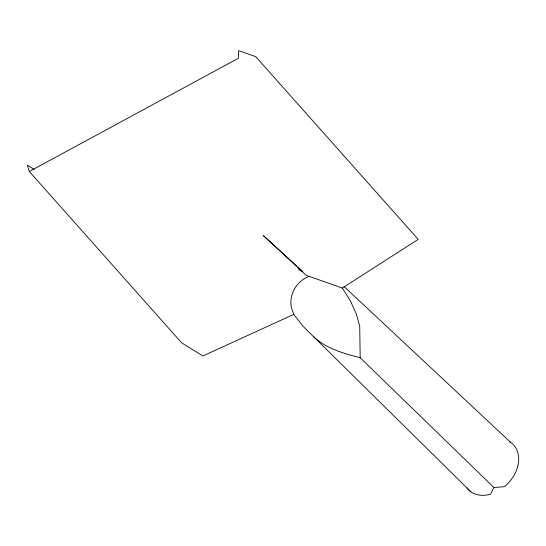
<?xml version="1.0" encoding="UTF-8"?>
<svg xmlns="http://www.w3.org/2000/svg" width="546" height="546" viewBox="0 0 546 546"><rect width="100%" height="100%" fill="white"/><g stroke="black" fill="none" stroke-linecap="round" stroke-linejoin="round"><path stroke-width="0.82" d="M509.398 441.591A31.832 23.662 -46.2 0 1 504.538 486.663L493.939 487.53L490.567 494.232A31.832 23.662 -46.2 0 1 466.55 487.51M296.505 265.806L263.152 235.381L306.204 275.314L342.342 288.063L418.188 239.373L255.74 56.661L238.711 50.655L238.268 58.333L29.307 171.505L27.3 165.145L34.193 169.431M470.925 491.871L303.289 326.535L293.755 314.38L202.846 355.999L181.6 342.792L29.307 171.505M309.684 276.331C296.867 280.248 288.65 294.526 291.414 307.63L293.755 314.38M493.939 487.53L360.176 357.726C343.748 353.474 326.781 348.805 313.93 337.066M298.614 269.717L302.798 271.546L297.761 266.953M344.035 286.534L510.715 442.424M342.342 288.063L350.443 301.003L356.388 314.073L359.732 326.358L360.176 357.726"/></g></svg>
